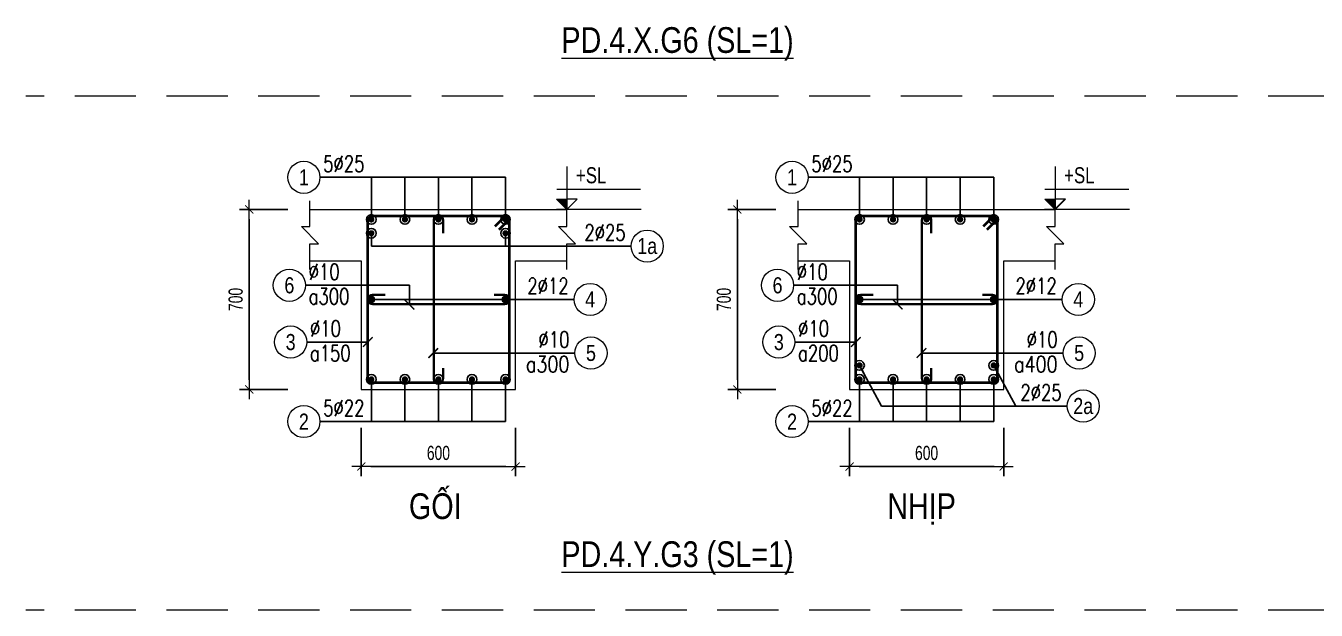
# Model space of a CAD drawing. Header units: millimetres. Extents: x 0 to 264070, y -218202 to 27271.
# Drawn here: x 225114 to 230135, y -214202 to -211929 of the extents above; entities that cross this region are included whole.
import ezdxf
from ezdxf.enums import TextEntityAlignment as Align

# ---------------------------------------------------------------- set-up
doc = ezdxf.new("R2010")
doc.units = ezdxf.units.MM
doc.header["$PDMODE"] = 3
doc.linetypes.add('HIDDEN2', pattern=[4.7625, 3.175, -1.5875])
doc.layers.get('0').update_dxf_attribs({"lineweight": 20})
doc.layers.get('Defpoints').update_dxf_attribs({"color": 151, "lineweight": 9})
for name, color, linetype, lineweight in [('NDC_S_ANNO', 7, 'Continuous', 20), ('NDC_S_CONTINUOUS', 3, 'Continuous', 20), ('NDC_S_DIM', 1, 'Continuous', 15), ('NDC_S_HIDDEN', 8, 'HIDDEN2', 13), ('NDC_S_REBAR', 4, 'Continuous', 35), ('NDC_S_STIRRUP', 4, 'Continuous', 40), ('NDC_S_TEXT SYMBOL', 7, 'Continuous', 20), ('NDC_S_THIN LINE', 8, 'Continuous', 9), ('NDC_S_VN TEXT', 7, 'Continuous', 20)]:
    doc.layers.add(name, color=color, linetype=linetype, lineweight=lineweight)
doc.styles.add('ARIAL', font='arial.ttf', dxfattribs={"width": 0.8})
doc.styles.add('NDC_ANNO', font='', dxfattribs={"width": 0.8})
doc.styles.add('NDC_DIM', font='', dxfattribs={"width": 0.75})
doc.styles.add('NDC_EN TXT', font='romans.shx', dxfattribs={"width": 0.8})
doc.styles.get('NDC_ANNO').set_extended_font_data('Dotum')
doc.styles.get('NDC_DIM').set_extended_font_data('Dotum')
doc.dimstyles.new('NDC_dim_25', dxfattribs={"dimscale": 25, "dimtxt": 2.2, "dimasz": 1.5, "dimexe": 1.5, "dimexo": 2.5, "dimgap": 1, "dimtad": 1, "dimdec": 0, "dimzin": 0, "dimdsep": 46, "dimtxsty": 'NDC_DIM', "dimblk": 'DIMMARK', "dimcen": 0.09, "dimdle": 1.2, "dimclrd": 1, "dimclre": 1, "dimclrt": 3, "dimadec": 0, "dimazin": 0, "dimtfac": 1, "dimtdec": 0, "dimtix": 1, "dimtofl": 0, "dimtmove": 0, "dimatfit": 3, "dimfxl": 6, "dimfxlon": 1, "dimtolj": 1, "dimtzin": 0, "dimarcsym": 0})

# ---------------------------------------------------------------- blocks, each defined once
blk = doc.blocks.new('kata_block_TD')
at = {"color": 6, "linetype": 'ByBlock', "lineweight": -2, "style": 'ARIAL', "width": 0.8}
blk.add_attdef('SECTDET2', text='', height=5, dxfattribs=at).set_placement((0, 7.97), align=Align.CENTER)
at = {"color": 0, "linetype": 'ByBlock', "lineweight": -2, "style": 'ARIAL', "width": 0.8}
blk.add_attdef('SECTDET1', text='', height=5, dxfattribs=at).set_placement((0, 1.47), align=Align.CENTER)
at = {"color": 3, "lineweight": 25, "style": 'ARIAL', "width": 0.8}
blk.add_attdef('SSCALE', text='', height=2.5, dxfattribs=at).set_placement((0, -4), align=Align.CENTER)
blk = doc.blocks.new('kata_block_CT')
at = {"layer": 'NDC_S_ANNO'}
blk.add_hatch(color=3, dxfattribs=at).paths.add_polyline_path([(0, 1.6), (-1.61, 1.6), (0, 0)])
at = {"layer": 'NDC_S_ANNO', "ltscale": 50}
h = blk.add_hatch(dxfattribs=at)
h.set_pattern_fill('ANSI31', color=256, scale=1.406, style=0)
h.paths.add_polyline_path([(0, 1.6), (0, 0), (1.61, 1.6)])
for p, q in [((-1.59, 3.14), (11.47, 3.14)), ((11.56, 0), (-1.64, 0))]:
    blk.add_line(p, q, dxfattribs=at)
for points in [[(0, 6.69), (0, 0)], [(0, 0), (-1.61, 1.6), (0, 1.6)], [(0, 0), (1.61, 1.6), (0, 1.6)]]:
    blk.add_lwpolyline(points, dxfattribs=at)
at = {"layer": 'NDC_S_ANNO', "color": 8, "ltscale": 50}
blk.add_lwpolyline([(0, 0), (-1.61, 1.6), (0, 1.6)], dxfattribs=at)
at = {"layer": 'NDC_S_TEXT SYMBOL', "color": 3, "style": 'NDC_ANNO', "width": 0.8}
blk.add_attdef('CT', (1.41, 4.07), '', height=2.5, dxfattribs=at)
blk = doc.blocks.new('DIMMARK')
at = {"layer": 'NDC_S_DIM', "color": 1}
blk.add_line((-1.5, 0), (1, 0), dxfattribs=at)
at = {"layer": 'NDC_S_DIM', "color": 2, "const_width": 0.1}
blk.add_lwpolyline([(-0.42, -0.42), (0.42, 0.42)], dxfattribs=at)
blk = doc.blocks.new('*D808')
at = {"layer": 'Defpoints', "color": 0, "transparency": 16777216}
for p in [(226419.9, -213343.2), (227019.9, -213343.2), (227019.9, -213643.2)]:
    blk.add_point(p, dxfattribs=at)
at = {"layer": 'NDC_S_DIM', "color": 1, "lineweight": -2, "transparency": 16777216}
for p, q in [((226419.9, -213493.2), (226419.9, -213680.7)), ((227019.9, -213493.2), (227019.9, -213680.7)), ((226457.4, -213643.2), (226982.4, -213643.2))]:
    blk.add_line(p, q, dxfattribs=at)
at = {"layer": 'NDC_S_DIM', "color": 1, "lineweight": -2, "transparency": 16777216, "xscale": 37.5, "yscale": 37.5, "zscale": 37.5, "rotation": 180}
blk.add_blockref('DIMMARK', (226419.9, -213643.2), dxfattribs=at)
at = {"layer": 'NDC_S_DIM', "color": 1, "lineweight": -2, "transparency": 16777216, "xscale": 37.5, "yscale": 37.5, "zscale": 37.5}
blk.add_blockref('DIMMARK', (227019.9, -213643.2), dxfattribs=at)
at = {"layer": 'NDC_S_DIM', "color": 3, "transparency": 16777216, "insert": (226719.9, -213590.7), "char_height": 55, "attachment_point": 5, "style": 'NDC_DIM'}
blk.add_mtext('\\A1;600', dxfattribs=at)
blk = doc.blocks.new('*D809')
at = {"layer": 'Defpoints', "color": 0, "transparency": 16777216}
for p in [(226489.6, -212643.2), (225983.6, -213343.2), (226489.6, -213343.2)]:
    blk.add_point(p, dxfattribs=at)
at = {"layer": 'NDC_S_DIM', "color": 1, "lineweight": -2, "transparency": 16777216}
for p, q in [((226133.6, -212643.2), (225946.1, -212643.2)), ((225983.6, -212680.7), (225983.6, -213305.7)), ((226133.6, -213343.2), (225946.1, -213343.2))]:
    blk.add_line(p, q, dxfattribs=at)
at = {"layer": 'NDC_S_DIM', "color": 1, "lineweight": -2, "transparency": 16777216, "xscale": 37.5, "yscale": 37.5, "zscale": 37.5}
for p, rotation in [((225983.6, -212643.2), 90), ((225983.6, -213343.2), 270)]:
    blk.add_blockref('DIMMARK', p, dxfattribs=dict(at, rotation=rotation))
at = {"layer": 'NDC_S_DIM', "color": 3, "transparency": 16777216, "insert": (225931.1, -212993.2), "char_height": 55, "attachment_point": 5, "rotation": 90, "style": 'NDC_DIM'}
blk.add_mtext('\\A1;700', dxfattribs=at)
blk = doc.blocks.new('kata_block_THEP')
at = {"layer": 'NDC_S_REBAR', "color": 0}
for p, q in [((-0.5, 0), (0.5, 0)), ((-0.35, 0.35), (0.35, -0.35)), ((0.35, 0.35), (-0.35, -0.35)), ((0, 0.5), (0, -0.5))]:
    blk.add_line(p, q, dxfattribs=at)
at = {"layer": 'NDC_S_REBAR', "color": 0, "const_width": 0.0833}
blk.add_lwpolyline([(-0.5, 0, 1), (0.5, 0, 1), (-0.5, 0, 1)], format="xyb", dxfattribs=at)
blk = doc.blocks.new('*D810')
at = {"layer": 'Defpoints', "color": 0, "transparency": 16777216}
for p in [(228319.4, -213343.2), (228919.4, -213343.2), (228919.4, -213643.2)]:
    blk.add_point(p, dxfattribs=at)
at = {"layer": 'NDC_S_DIM', "color": 1, "lineweight": -2, "transparency": 16777216}
for p, q in [((228319.4, -213493.2), (228319.4, -213680.7)), ((228919.4, -213493.2), (228919.4, -213680.7)), ((228356.9, -213643.2), (228881.9, -213643.2))]:
    blk.add_line(p, q, dxfattribs=at)
at = {"layer": 'NDC_S_DIM', "color": 1, "lineweight": -2, "transparency": 16777216, "xscale": 37.5, "yscale": 37.5, "zscale": 37.5, "rotation": 180}
blk.add_blockref('DIMMARK', (228319.4, -213643.2), dxfattribs=at)
at = {"layer": 'NDC_S_DIM', "color": 1, "lineweight": -2, "transparency": 16777216, "xscale": 37.5, "yscale": 37.5, "zscale": 37.5}
blk.add_blockref('DIMMARK', (228919.4, -213643.2), dxfattribs=at)
at = {"layer": 'NDC_S_DIM', "color": 3, "transparency": 16777216, "insert": (228619.4, -213590.7), "char_height": 55, "attachment_point": 5, "style": 'NDC_DIM'}
blk.add_mtext('\\A1;600', dxfattribs=at)
blk = doc.blocks.new('*D811')
at = {"layer": 'Defpoints', "color": 0, "transparency": 16777216}
for p in [(228389.1, -212643.2), (227883.1, -213343.2), (228389.1, -213343.2)]:
    blk.add_point(p, dxfattribs=at)
at = {"layer": 'NDC_S_DIM', "color": 1, "lineweight": -2, "transparency": 16777216}
for p, q in [((228033.1, -212643.2), (227845.6, -212643.2)), ((227883.1, -212680.7), (227883.1, -213305.7)), ((228033.1, -213343.2), (227845.6, -213343.2))]:
    blk.add_line(p, q, dxfattribs=at)
at = {"layer": 'NDC_S_DIM', "color": 1, "lineweight": -2, "transparency": 16777216, "xscale": 37.5, "yscale": 37.5, "zscale": 37.5}
for p, rotation in [((227883.1, -212643.2), 90), ((227883.1, -213343.2), 270)]:
    blk.add_blockref('DIMMARK', p, dxfattribs=dict(at, rotation=rotation))
at = {"layer": 'NDC_S_DIM', "color": 3, "transparency": 16777216, "insert": (227830.6, -212993.2), "char_height": 55, "attachment_point": 5, "rotation": 90, "style": 'NDC_DIM'}
blk.add_mtext('\\A1;700', dxfattribs=at)
blk = doc.blocks.new('*U241')
blk.add_circle((-2.5, 0), 2.5)
at = {"layer": 'NDC_S_VN TEXT', "color": 3, "style": 'NDC_EN TXT', "width": 0.75}
for tag, p in [('DK1', (0.5, 0.85)), ('KC1', (0.5, -2.97))]:
    blk.add_attdef(tag, p, '', height=2.5, dxfattribs=at)
at = {"layer": 'NDC_S_VN TEXT', "color": 7, "style": 'ARIAL', "width": 0.8}
blk.add_attdef('SH2', text='', height=2.5, dxfattribs=at).set_placement((-2.5, 0), align=Align.MIDDLE)
blk = doc.blocks.new('*U239')
blk.add_circle((2.5, 0), 2.5)
at = {"layer": 'NDC_S_VN TEXT', "color": 3, "style": 'NDC_EN TXT', "width": 0.75}
blk.add_attdef('DK2', text='', height=2.5, dxfattribs=at).set_placement((-0.85, 0.85), align=Align.RIGHT)
at = {"layer": 'NDC_S_VN TEXT', "color": 7, "style": 'ARIAL', "width": 0.8}
blk.add_attdef('SH3', text='', height=2.5, dxfattribs=at).set_placement((2.5, 0), align=Align.MIDDLE)
blk = doc.blocks.new('*U321')
blk.add_circle((2.5, 0), 2.5)
at = {"layer": 'NDC_S_VN TEXT', "color": 3, "style": 'NDC_EN TXT'}
for tag, width, p in [('DK2', 0.75, (-0.85, 0.85)), ('KC2', 0.8, (-0.85, -2.97))]:
    blk.add_attdef(tag, text='', height=2.5, dxfattribs=dict(at, width=width)).set_placement(p, align=Align.RIGHT)
at = {"layer": 'NDC_S_VN TEXT', "color": 7, "style": 'ARIAL', "width": 0.8}
blk.add_attdef('SH3', text='', height=2.5, dxfattribs=at).set_placement((2.5, 0), align=Align.MIDDLE)
blk = doc.blocks.new('*U240')
blk.add_circle((-2.5, 0), 2.5)
at = {"layer": 'NDC_S_VN TEXT', "color": 3, "style": 'NDC_EN TXT', "width": 0.75}
blk.add_attdef('DK1', (0.5, 0.85), '', height=2.5, dxfattribs=at)
at = {"layer": 'NDC_S_VN TEXT', "color": 7, "style": 'ARIAL', "width": 0.8}
blk.add_attdef('SH2', text='', height=2.5, dxfattribs=at).set_placement((-2.5, 0), align=Align.MIDDLE)

msp = doc.modelspace()

# ---------------------------------------------------------------- linework, layer by layer
at = {"layer": 'NDC_S_CONTINUOUS'}
for points in [[(226219.9, -212643.2), (226419.9, -212643.2), (226419.9, -212643.2), (227019.9, -212643.2), (227019.9, -212643.2), (227219.9, -212643.2)], [(228119.4, -212643.2), (228319.4, -212643.2), (228319.4, -212643.2), (228919.4, -212643.2), (228919.4, -212643.2), (229119.4, -212643.2)], [(226219.9, -212843.2), (226419.9, -212843.2), (226419.9, -213343.2), (227019.9, -213343.2), (227019.9, -212843.2), (227219.9, -212843.2)], [(228119.4, -212843.2), (228319.4, -212843.2), (228319.4, -213343.2), (228919.4, -213343.2), (228919.4, -212843.2), (229119.4, -212843.2)]]:
    msp.add_lwpolyline(points, dxfattribs=at)
at = {"layer": 'NDC_S_DIM'}
for centre in [(226458.9, -212735.7), (226980.9, -212735.7)]:
    msp.add_circle(centre, 18.8, dxfattribs=at)
at = {"layer": 'NDC_S_HIDDEN', "ltscale": 75}
for p, q in [((243045, -212202), (225114.4, -212202)), ((243045, -214202), (225114.4, -214202))]:
    msp.add_line(p, q, dxfattribs=at)
at = {"layer": 'NDC_S_REBAR'}
for points in [[(226738.3, -212735.6), (226738.3, -212686.6, 1), (226701.4, -212686.6), (226701.4, -213299.8, 1), (226738.3, -213299.8), (226738.3, -213260.5, -0.414214)], [(228637.8, -212735.6), (228637.8, -212686.6, 1), (228601, -212686.6), (228601, -213299.8, 1), (228637.8, -213299.8), (228637.8, -213260.5, -0.414214)], [(226512.2, -212974.8), (226463.3, -212974.8, 1), (226463.3, -213011.6), (226976.5, -213011.6, 1), (226976.5, -212974.8), (226937.2, -212974.8, -0.414214)], [(228411.8, -212974.8), (228362.9, -212974.8, 1), (228362.9, -213011.6), (228876, -213011.6, 1), (228876, -212974.8), (228836.8, -212974.8, -0.414214)]]:
    msp.add_lwpolyline(points, format="xyb", dxfattribs=at)
at = {"layer": 'NDC_S_STIRRUP'}
for points in [[(226940.9, -212708.2), (226980.9, -212668.2, -0.414214), (226994.9, -212682.2), (226994.9, -213304.2, -0.414214), (226980.9, -213318.2), (226458.9, -213318.2, -0.414214), (226444.9, -213304.2), (226444.9, -212682.2, -0.414214), (226458.9, -212668.2), (226980.9, -212668.2, -0.414214), (226994.9, -212682.2), (226954.9, -212722.2)], [(228840.4, -212708.2), (228880.4, -212668.2, -0.414214), (228894.4, -212682.2), (228894.4, -213304.2, -0.414214), (228880.4, -213318.2), (228358.4, -213318.2, -0.414214), (228344.4, -213304.2), (228344.4, -212682.2, -0.414214), (228358.4, -212668.2), (228880.4, -212668.2, -0.414214), (228894.4, -212682.2), (228854.4, -212722.2)]]:
    msp.add_lwpolyline(points, format="xyb", dxfattribs=at)
at = {"layer": 'NDC_S_THIN LINE'}
for points in [[(226219.9, -212876.6), (226219.9, -212776.6), (226253.2, -212776.6), (226186.6, -212709.9), (226219.9, -212709.9), (226219.9, -212609.9)], [(227219.9, -212876.6), (227219.9, -212776.6), (227253.2, -212776.6), (227186.6, -212709.9), (227219.9, -212709.9), (227219.9, -212609.9)], [(228119.4, -212876.6), (228119.4, -212776.6), (228152.8, -212776.6), (228086.1, -212709.9), (228119.4, -212709.9), (228119.4, -212609.9)], [(229119.4, -212876.6), (229119.4, -212776.6), (229152.8, -212776.6), (229086.1, -212709.9), (229119.4, -212709.9), (229119.4, -212609.9)]]:
    msp.add_lwpolyline(points, dxfattribs=at)

# ---------------------------------------------------------------- block references
at = {"layer": 'NDC_S_REBAR', "xscale": 22, "yscale": 22, "zscale": 22}
for p in [(226458.9, -212682.2), (226589.4, -212682.2), (226719.9, -212682.2), (226850.4, -212682.2), (226980.9, -212682.2), (228358.4, -212682.2), (228488.9, -212682.2), (228619.4, -212682.2), (228749.9, -212682.2), (228880.4, -212682.2), (226458.9, -212735.7), (226980.9, -212735.7), (226458.9, -212993.2), (226980.9, -212993.2), (228358.4, -212993.2), (228880.4, -212993.2), (228358.4, -213249.9), (228880.4, -213249.9), (226458.9, -213304.2), (226589.4, -213304.2), (226719.9, -213304.2), (226850.4, -213304.2), (226980.9, -213304.2), (228358.4, -213304.2), (228488.9, -213304.2), (228619.4, -213304.2), (228749.9, -213304.2), (228880.4, -213304.2)]:
    msp.add_blockref('kata_block_THEP', p, dxfattribs=at)
at = {"layer": 'NDC_S_THIN LINE', "xscale": 25, "yscale": 25, "zscale": 25}
for name, p, values in [('*U240', (226258.9, -212518.2), {'SH2': '1', 'DK1': '5%%c25'}), ('*U240', (228158.4, -212518.2), {'SH2': '1', 'DK1': '5%%c25'}), ('*U239', (227469.9, -212785.7), {'SH3': '1a', 'DK2': '2%%c25'}), ('*U241', (226202.4, -212938.2), {'SH2': '6', 'DK1': '%%c10', 'KC1': 'a300'}), ('*U241', (228101.9, -212938.2), {'SH2': '6', 'DK1': '%%c10', 'KC1': 'a300'}), ('*U239', (227247.8, -212993.2), {'SH3': '4', 'DK2': '2%%c12'}), ('*U239', (229147.3, -212993.2), {'SH3': '4', 'DK2': '2%%c12'}), ('*U241', (226207.4, -213159), {'SH2': '3', 'DK1': '%%c10', 'KC1': 'a150'}), ('*U241', (228106.9, -213159), {'SH2': '3', 'DK1': '%%c10', 'KC1': 'a200'}), ('*U321', (227251, -213201.7), {'SH3': '5', 'DK2': '%%c10', 'KC2': 'a300'}), ('*U321', (229150.5, -213201.7), {'SH3': '5', 'DK2': '%%c10', 'KC2': 'a400'}), ('*U239', (229166.4, -213407.8), {'SH3': '2a', 'DK2': '2%%c25'}), ('*U240', (226258.9, -213468.2), {'SH2': '2', 'DK1': '5%%c22'}), ('*U240', (228158.4, -213468.2), {'SH2': '2', 'DK1': '5%%c22'})]:
    msp.add_blockref(name, p, dxfattribs=at).add_auto_attribs(values)
at = {"layer": 'NDC_S_VN TEXT'}
ref = msp.add_blockref('kata_block_TD', (227650.2, -212063.6), dxfattribs=dict(at, xscale=20, yscale=20, zscale=20))
ref.add_attrib('SECTDET1', '%%uPD.4.X.G6 (SL=1)', dxfattribs={"layer": '0', "color": 0, "linetype": 'ByBlock', "lineweight": -2, "height": 100, "style": 'ARIAL', "width": 0.8}).set_placement((227650.2, -212034.1), align=Align.CENTER)
at = {"layer": 'NDC_S_VN TEXT', "xscale": 25, "yscale": 25, "zscale": 25}
for p in [(227219.9, -212643.2), (229119.4, -212643.2)]:
    msp.add_blockref('kata_block_CT', p, dxfattribs=at).add_auto_attribs({'CT': '+SL'})
at = {"layer": 'NDC_S_VN TEXT'}
ref = msp.add_blockref('kata_block_TD', (226707.6, -213876.9), dxfattribs=dict(at, xscale=20, yscale=20, zscale=20))
ref.add_attrib('SECTDET1', 'GỐI', dxfattribs={"layer": '0', "color": 0, "linetype": 'ByBlock', "lineweight": -2, "height": 100, "style": 'ARIAL', "width": 0.8}).set_placement((226707.6, -213847.4), align=Align.CENTER)
ref = msp.add_blockref('kata_block_TD', (228600, -213876.9), dxfattribs=dict(at, xscale=20, yscale=20, zscale=20))
ref.add_attrib('SECTDET1', 'NHỊP', dxfattribs={"layer": '0', "color": 0, "linetype": 'ByBlock', "lineweight": -2, "height": 100, "style": 'ARIAL', "width": 0.8}).set_placement((228600, -213847.4), align=Align.CENTER)
ref = msp.add_blockref('kata_block_TD', (227650.2, -214063.6), dxfattribs=dict(at, xscale=20, yscale=20, zscale=20))
ref.add_attrib('SECTDET1', '%%uPD.4.Y.G3 (SL=1)', dxfattribs={"layer": '0', "color": 0, "linetype": 'ByBlock', "lineweight": -2, "height": 100, "style": 'ARIAL', "width": 0.8}).set_placement((227650.2, -214034.1), align=Align.CENTER)

# ---------------------------------------------------------------- dimensions: what is measured, and where the dimension line sits
at = {"layer": 'NDC_S_DIM'}
for base, p1, p2, picture, middle in [((225983.6, -213343.2), (226489.6, -212643.2), (226489.6, -213343.2), '*D809', (225931.1, -212993.2)), ((227883.1, -213343.2), (228389.1, -212643.2), (228389.1, -213343.2), '*D811', (227830.6, -212993.2))]:
    dim = msp.add_linear_dim(base=base, p1=p1, p2=p2, angle=270, dimstyle='NDC_dim_25', dxfattribs=at)
    dim.commit()
    dim.dimension.update_dxf_attribs({"geometry": picture, "text_midpoint": middle})
for base, p1, p2, picture, middle in [((227019.9, -213643.2), (226419.9, -213343.2), (227019.9, -213343.2), '*D808', (226719.9, -213590.7)), ((228919.4, -213643.2), (228319.4, -213343.2), (228919.4, -213343.2), '*D810', (228619.4, -213590.7))]:
    dim = msp.add_linear_dim(base=base, p1=p1, p2=p2, dimstyle='NDC_dim_25', dxfattribs=at)
    dim.commit()
    dim.dimension.update_dxf_attribs({"geometry": picture, "text_midpoint": middle})

# ---------------------------------------------------------------- leaders
at = {"layer": 'NDC_S_THIN LINE'}
for points, override in [([(226458.9, -212682.2), (226458.9, -212518.2), (226258.9, -212518.2)], {"dimldrblk": 'DotBlank'}), ([(226589.4, -212682.2), (226589.4, -212518.2), (226258.9, -212518.2)], {"dimldrblk": 'DotBlank'}), ([(226719.9, -212682.2), (226719.9, -212518.2), (226258.9, -212518.2)], {"dimldrblk": 'DotBlank'}), ([(226850.4, -212682.2), (226850.4, -212518.2), (226258.9, -212518.2)], {"dimldrblk": 'DotBlank'}), ([(226980.9, -212682.2), (226980.9, -212518.2), (226258.9, -212518.2)], {"dimldrblk": 'DotBlank'}), ([(228358.4, -212682.2), (228358.4, -212518.2), (228158.4, -212518.2)], {"dimldrblk": 'DotBlank'}), ([(228488.9, -212682.2), (228488.9, -212518.2), (228158.4, -212518.2)], {"dimldrblk": 'DotBlank'}), ([(228619.4, -212682.2), (228619.4, -212518.2), (228158.4, -212518.2)], {"dimldrblk": 'DotBlank'}), ([(228749.9, -212682.2), (228749.9, -212518.2), (228158.4, -212518.2)], {"dimldrblk": 'DotBlank'}), ([(228880.4, -212682.2), (228880.4, -212518.2), (228158.4, -212518.2)], {"dimldrblk": 'DotBlank'}), ([(226458.9, -212735.7), (226458.9, -212785.7), (227469.9, -212785.7)], {"dimldrblk": 'DotBlank'}), ([(226980.9, -212735.7), (226980.9, -212785.7), (227469.9, -212785.7)], {"dimldrblk": 'DotBlank'}), ([(226607.2, -213013.2), (226607.2, -212938.2), (226202.4, -212938.2)], {"dimldrblk": 'ArchTick'}), ([(228506.8, -213013.2), (228506.8, -212938.2), (228101.9, -212938.2)], {"dimldrblk": 'ArchTick'}), ([(226458.9, -212993.2), (226986.9, -212993.2)], {"dimasz": 1, "dimldrblk": 'DotBlank'}), ([(226980.9, -212993.2), (226458.9, -212993.2)], {"dimasz": 1, "dimldrblk": 'DotBlank'}), ([(226980.9, -212993.2), (227247.8, -212993.2)], {"dimldrblk": 'DotSmall'}), ([(228358.4, -212993.2), (228886.4, -212993.2)], {"dimasz": 1, "dimldrblk": 'DotBlank'}), ([(228880.4, -212993.2), (228358.4, -212993.2)], {"dimasz": 1, "dimldrblk": 'DotBlank'}), ([(228880.4, -212993.2), (229147.3, -212993.2)], {"dimldrblk": 'DotSmall'}), ([(226444.9, -213159), (226207.4, -213159)], {"dimldrblk": 'ArchTick'}), ([(228344.4, -213159), (228106.9, -213159)], {"dimldrblk": 'ArchTick'}), ([(226699.9, -213201.7), (227251, -213201.7)], {"dimldrblk": 'ArchTick'}), ([(228599.4, -213201.7), (229150.5, -213201.7)], {"dimldrblk": 'ArchTick'}), ([(228358.4, -213249.9), (228444.4, -213407.8), (229166.4, -213407.8)], {"dimldrblk": 'DotBlank'}), ([(228880.4, -213249.9), (228966.4, -213407.8), (229166.4, -213407.8)], {"dimldrblk": 'DotBlank'}), ([(226458.9, -213304.2), (226458.9, -213468.2), (226258.9, -213468.2)], {"dimldrblk": 'DotBlank'}), ([(226589.4, -213304.2), (226589.4, -213468.2), (226258.9, -213468.2)], {"dimldrblk": 'DotBlank'}), ([(226719.9, -213304.2), (226719.9, -213468.2), (226258.9, -213468.2)], {"dimldrblk": 'DotBlank'}), ([(226850.4, -213304.2), (226850.4, -213468.2), (226258.9, -213468.2)], {"dimldrblk": 'DotBlank'}), ([(226980.9, -213304.2), (226980.9, -213468.2), (226258.9, -213468.2)], {"dimldrblk": 'DotBlank'}), ([(228358.4, -213304.2), (228358.4, -213468.2), (228158.4, -213468.2)], {"dimldrblk": 'DotBlank'}), ([(228488.9, -213304.2), (228488.9, -213468.2), (228158.4, -213468.2)], {"dimldrblk": 'DotBlank'}), ([(228619.4, -213304.2), (228619.4, -213468.2), (228158.4, -213468.2)], {"dimldrblk": 'DotBlank'}), ([(228749.9, -213304.2), (228749.9, -213468.2), (228158.4, -213468.2)], {"dimldrblk": 'DotBlank'}), ([(228880.4, -213304.2), (228880.4, -213468.2), (228158.4, -213468.2)], {"dimldrblk": 'DotBlank'})]:
    msp.add_leader(points, dimstyle='NDC_dim_25', override=override, dxfattribs=at)

doc.saveas('drawing.dxf')
